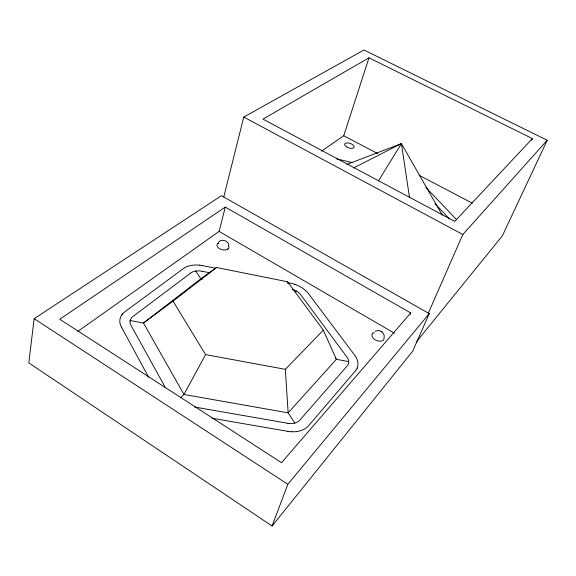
<?xml version="1.0" encoding="UTF-8"?>
<svg xmlns="http://www.w3.org/2000/svg" width="576" height="576" viewBox="0 0 576 576"><rect width="100%" height="100%" fill="white"/><g stroke="black" fill="none" stroke-linecap="round" stroke-linejoin="round"><path stroke-width="0.86" d="M34.157 318.679L28.8 362.873L272.095 526.01L412.805 351.014L429.242 313.618L221.465 195.682L34.157 318.679L287.834 484.286L272.095 526.01M223.776 196.978L243.763 117.058L363.967 49.99L547.2 140.263L502.409 235.764L416.074 342.281M77.782 331.43L219.118 231.422L225.281 207.086L410.724 312.948L410.033 314.59M321.559 151.135L343.735 135.742L368.986 57.816L532.397 138.607L531.648 140.242M357.458 367.416L357.127 368.251M428.263 313.308L462.823 234.511L547.2 140.263M348.746 361.627L336.391 359.302L323.302 330.149L287.561 281.772L216.562 267.516L173.038 301.14L205.582 354.614L183.953 394.466L180.691 397.454M378.418 180.922L401.4 143.604L442.238 215.057M121.968 314.683L122.623 313.855M372.463 333.655L372.852 333.252M287.834 484.286L429.242 313.618M291.348 431.741L294.329 431.762A24.494 17.633 20 0 0 305.755 428.256L306.727 427.536A24.617 17.719 20 0 0 308.434 425.93L355.442 370.85M355.558 370.714L355.601 370.67A22.493 14.839 21.4 0 0 356.774 358.747L356.335 357.79A22.615 14.918 21.4 0 0 355.111 355.766L308.354 293.494M410.724 312.948L281.527 462.701L59.753 319.248L225.281 207.086M532.397 138.607L454.745 221.407L262.966 119.117L368.986 57.816M294.818 423.094L288.144 412.848L285.343 369.324L323.302 330.149M228.139 248.846L227.786 249.127M295.186 292.334L296.51 291.118M218.585 242.05C221.724 238.651 228.082 240.458 228.888 245.052M217.901 243.396L218.376 243.072M190.757 273.017L132.494 316.829A13.522 8.993 9.6 0 0 130.68 324.778L165.499 387.814M190.879 272.93L191.304 272.621A12.384 7.718 13.1 0 1 201.658 271.174L202.003 271.238M173.038 301.14L143.489 323.021L130.154 320.515A13.55 9.014 9.6 0 0 130.054 321.106M216.562 267.516L200.822 278.806L143.489 323.021L183.953 394.466L288.144 412.848L336.391 359.302L335.34 357.862M353.585 167.969L401.4 143.604L409.536 197.698M374.983 331.157L378.749 330.487L381.247 331.402M346.774 164.477L401.4 143.604M199.642 265.169L198.374 265.061A21.665 13.507 13.1 0 0 186.494 266.818L185.537 267.264A21.773 13.572 13.1 0 0 183.794 268.308L125.114 311.573A23.674 15.746 9.6 0 0 120.024 323.273L120.269 324.281A23.753 15.804 9.6 0 0 121.039 326.297L121.349 326.916M288.317 431.424L287.654 431.309M287.942 423.317L288.691 423.425A14.004 10.08 20 0 0 299.462 420.545L347.63 365.414A12.881 8.496 21.4 0 0 347.213 357.372L300.406 294.329A12.096 7.524 17.8 0 0 292.327 289.339M211.91 418.212L287.554 431.294M194.695 407.045L287.827 423.295M205.582 354.614L285.343 369.324M202.262 265.558L215.287 268.164M202.075 271.253L210.089 272.851M202.579 279.151L200.822 278.806L195.761 271.03M287.712 282.694L290.873 283.327A21.11 13.133 17.8 0 1 305.453 290.369M336.643 158.911L352.001 162.49M294.638 284.321L295.862 284.746M343.735 135.742L377.863 153.648M419.134 175.291L472.306 203.184M243.763 117.058L462.823 234.511M219.118 231.422L394.409 333.187M382.082 332.006L383.738 334.094L384.35 336.485M381.074 331.279L382.255 332.129M305.489 290.39L306.331 291.175A21.233 13.205 17.8 0 1 307.822 292.81L308.275 293.386M425.83 187.402L456.379 219.398M435.024 203.702L436.025 204.754M436.522 205.279L449.41 218.88M148.615 377.186L121.392 326.995M287.561 281.772L287.914 283.514M199.714 265.162A21.773 13.572 13.1 0 1 202.334 265.543M291.276 431.762A24.617 17.719 20 0 1 288.245 431.446M228.362 245.477A6.098 3.614 14.1 0 1 226.159 249.804A6.098 3.614 14.1 0 1 218.347 247.802A6.098 3.614 14.1 0 1 218.578 242.964M383.918 337.003A6.422 4.018 22.8 0 1 380.448 341.186A6.422 4.018 22.8 0 1 372.78 337.651A6.422 4.018 22.8 0 1 374.206 332.532M346.334 146.765A4.939 2.369 18.3 0 0 354.067 147.226A4.939 2.369 18.3 0 0 347.76 142.92A4.939 2.369 18.3 0 0 346.334 146.765"/></g></svg>
